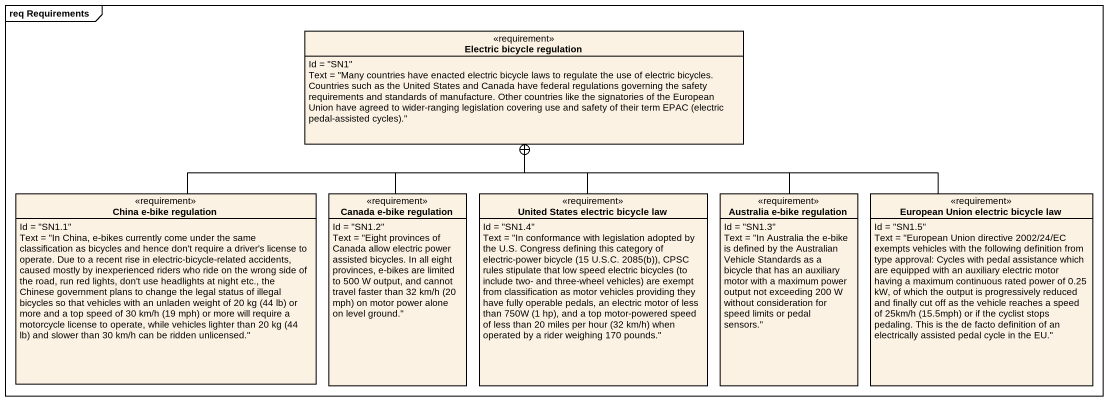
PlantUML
@startuml
mainframe req Requirements
hide circle
hide empty members
class "Electric bicycle regulation" as Electric_bicycle_regulation <<requirement>> {
  Id = "SN1"
  {field} Text = "Many countries have enacted electric bicycle laws to regulate the use of electric bicycles. Countries such as the United States and Canada have federal regulations governing the safety requirements and standards of manufacture. Other countries like the signatories of the European Union have agreed to wider-ranging legislation covering use and safety of their term EPAC (electric pedal-assisted cycles)."
}
class "China e-bike regulation" as China_e_bike_regulation <<requirement>> {
  Id = "SN1.1"
  {field} Text = "In China, e-bikes currently come under the same classification as bicycles and hence don't require a driver's license to operate. Due to a recent rise in electric-bicycle-related accidents, caused mostly by inexperienced riders who ride on the wrong side of the road, run red lights, don't use headlights at night etc., the Chinese government plans to change the legal status of illegal bicycles so that vehicles with an unladen weight of 20 kg (44 lb) or more and a top speed of 30 km/h (19 mph) or more will require a motorcycle license to operate, while vehicles lighter than 20 kg (44 lb) and slower than 30 km/h can be ridden unlicensed."
}
class "Canada e-bike regulation" as Canada_e_bike_regulation <<requirement>> {
  Id = "SN1.2"
  {field} Text = "Eight provinces of Canada allow electric power assisted bicycles. In all eight provinces, e-bikes are limited to 500 W output, and cannot travel faster than 32 km/h (20 mph) on motor power alone on level ground."
}
class "United States electric bicycle law" as United_States_electric <<requirement>> {
  Id = "SN1.4"
  {field} Text = "In conformance with legislation adopted by the U.S. Congress defining this category of electric-power bicycle (15 U.S.C. 2085(b)), CPSC rules stipulate that low speed electric bicycles (to include two- and three-wheel vehicles) are exempt from classification as motor vehicles providing they have fully operable pedals, an electric motor of less than 750W (1 hp), and a top motor-powered speed of less than 20 miles per hour (32 km/h) when operated by a rider weighing 170 pounds."
}
class "Australia e-bike regulation" as Australia_e_bike_regulation <<requirement>> {
  Id = "SN1.3"
  Text = "In Australia the e-bike is defined by the Australian Vehicle Standards as a bicycle that has an auxiliary motor with a maximum power output not exceeding 200 W without consideration for speed limits or pedal sensors."
}
class "European Union electric bicycle law" as European_Union_electric <<requirement>> {
  Id = "SN1.5"
  {field} Text = "European Union directive 2002/24/EC exempts vehicles with the following definition from type approval: Cycles with pedal assistance which are equipped with an auxiliary electric motor having a maximum continuous rated power of 0.25 kW, of which the output is progressively reduced and finally cut off as the vehicle reaches a speed of 25km/h (15.5mph) or if the cyclist stops pedaling. This is the de facto definition of an electrically assisted pedal cycle in the EU."
}
China_e_bike_regulation -right-+ Electric_bicycle_regulation
Canada_e_bike_regulation -up-+ Electric_bicycle_regulation
United_States_electric -up-+ Electric_bicycle_regulation
Australia_e_bike_regulation -up-+ Electric_bicycle_regulation
European_Union_electric -left-+ Electric_bicycle_regulation
@enduml
